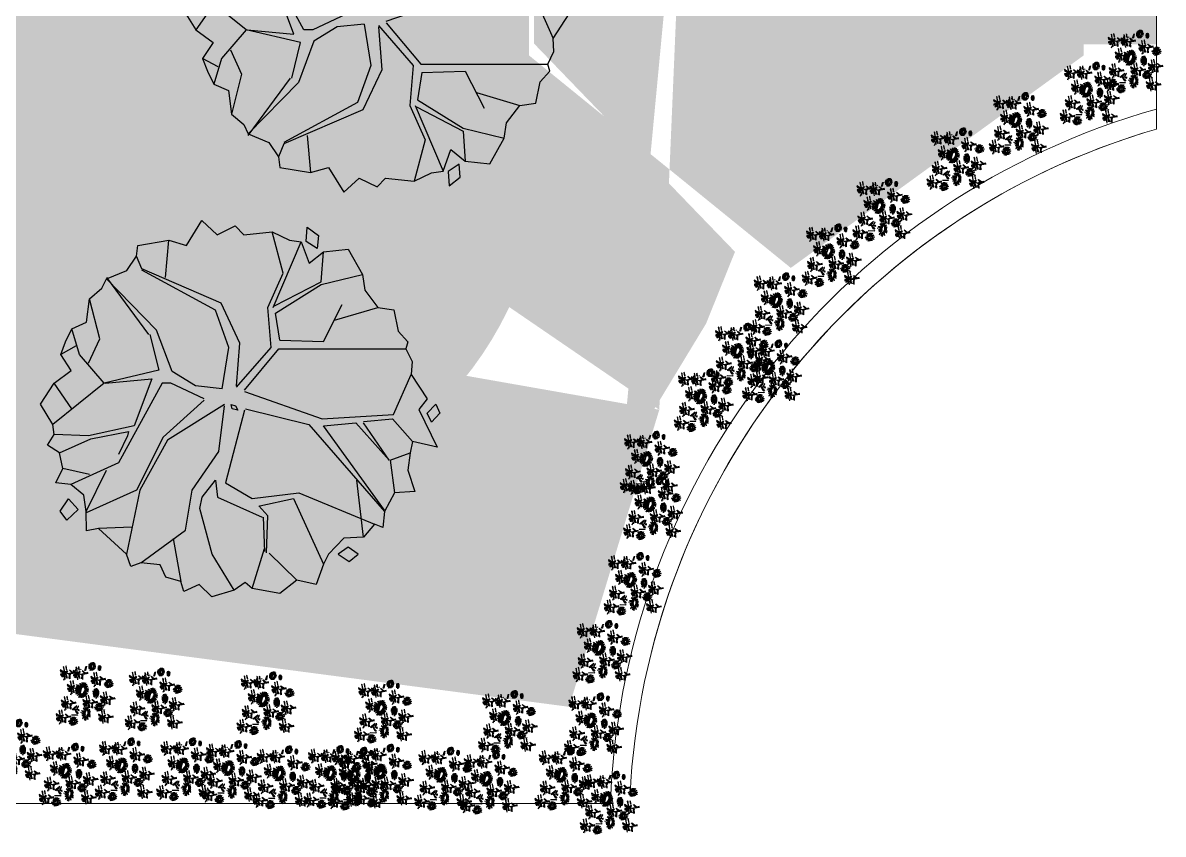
# Model space of a CAD drawing. Header units: millimetres. Extents: x 2508 to 2607, y 837 to 997.
# Drawn here: x 2514.95 to 2522.05, y 878.78 to 883.83 of the extents above; entities that cross this region are included whole.
import ezdxf

# ---------------------------------------------------------------- set-up
doc = ezdxf.new("R2010")
doc.units = ezdxf.units.MM
doc.layers.add('PISO EST', color=250, linetype='Continuous', lineweight=0)
doc.layers.add('PLANTS', color=94, linetype='Continuous')
doc.styles.add('ATTR', font='romans.shx', dxfattribs={"width": 0.8, "height": 192.960186})
pattern_1 = [(230, (5203.12635, 1831.5583), (-0.364369338, 0.03187817), [0.0381, -0.4191]), (175, (5203.12635, 1831.5583), (0.07048565, -0.382113286), [0.03048, -0.33528]), (280.451, (5203.096, 1831.56096), (-0.293885003, -0.350233376), [0.03238, -0.35618]), (226.1842, (5203.12635, 1831.4567), (-0.54215808, 0.084084656), [0.05715, -0.62865]), (276.6356, (5203.08117, 1831.4637), (-0.47480847, -0.49485111), [0.04857, -0.53427]), (171.184, (5203.12635, 1831.4567), (-0.47480921, -0.49485024), [0.04572, -0.50292]), (201, (5203.07555, 1831.4821), (-0.30322976, 0.204531037), [0.0381, -0.4191]), (146, (5203.07555, 1831.4821), (-0.123604057, -0.36837593), [0.03048, -0.33528]), (251.4514, (5203.0503, 1831.49915), (-0.42683298, -0.163845715), [0.03238, -0.35618]), (217.5, (5203.12635, 1831.5583), (-0.0061772065, -0.169110078), [0, -0.331216, 0, -0.34036, 0, -0.33655]), (187.5, (5203.12635, 1831.5583), (-0.133639325, -0.20036115), [0, -0.194056, 0, -0.323596, 0, -0.12827]), (147.5, (5203.23964, 1831.5583), (-0.2711811903, 0.011457488), [0, -0.127, 0, -0.39624, 0, -0.52578]), (137.5, (5203.29044, 1831.5583), (-0.296258363, -0.050852982), [0, -0.1651, 0, -0.263144, 0, -0.37338])]

# ---------------------------------------------------------------- blocks, each defined once
blk = doc.blocks.new('QWDEWFRFR')
at = {"color": 251}
blk.add_line((2661.5312, 981.1898), (2655.3312, 981.1908), dxfattribs=at)
blk = doc.blocks.new('DGTHUJU')
at = {"color": 251}
blk.add_line((2664.9168, 985.3893), (2664.9168, 991.8895), dxfattribs=at)
blk = doc.blocks.new('TREE_DECIDUOUS_10_PLAN')
for p, q in [((-531.825, 1058), (-467.65, 1410.65)), ((-28.95, 1482.375), (-210.9, 1187.3)), ((119.225, 1469.45), (220.075, 1140.275)), ((259.05, 1178.5), (488.275, 1401.85)), ((-797.75, 1257.825), (-430.975, 987.475)), ((458.5, 728.85), (706.075, 1269.6)), ((-806.925, 658.3), (-916.95, 1187.3)), ((-210.9, 1187.3), (-311.75, 811.125)), ((210.9, 881.675), (220.075, 1163.8)), ((238.425, 1175.55), (247.6, 869.9)), ((1036.175, 1046.25), (981.15, 576.025)), ((-871.1, 963.95), (-1146.2, 975.7)), ((-430.975, 987.475), (-375.95, 658.3)), ((504.35, 681.825), (1127.875, 940.45)), ((-834.425, 658.3), (-1247.05, 846.4)), ((-165.05, 717.075), (201.75, 881.675)), ((247.6, 869.9), (174.225, 787.625)), ((-1247.05, 834.65), (-1082, 493.725)), ((-311.75, 811.125), (-293.425, 717.075)), ((183.4, 787.625), (458.5, 728.85)), ((586.875, 117.55), (1210.4, 834.65)), ((1210.4, 822.9), (706.075, 129.3)), ((-614.35, 223.35), (-834.425, 658.3)), ((-577.675, 246.875), (-806.925, 658.3)), ((-375.95, 658.3), (-155.875, 340.9)), ((-293.425, 717.075), (-183.375, 576.025)), ((-183.375, 576.025), (-165.05, 717.075)), ((-100.85, 599.525), (119.225, 728.85)), ((119.225, 728.85), (504.35, 681.825)), ((1256.25, 411.45), (1292.925, 681.825)), ((-981.15, 434.95), (-1375.425, 611.275)), ((55.025, 0), (-100.85, 599.525)), ((-1219.55, 529), (-1439.625, 481.975)), ((-623.525, -223.35), (-981.15, 434.95)), ((971.975, 105.8), (1247.075, 411.45)), ((1247.075, 411.45), (1036.175, 105.8)), ((1256.25, 411.45), (1421.3, 352.675)), ((-1467.125, 352.675), (-1210.375, 235.125)), ((-907.775, 211.6), (-981.15, 364.425)), ((-155.875, 340.9), (-110.025, -35.275)), ((-1228.725, 211.6), (-1512.975, 199.85)), ((-852.775, 129.3), (-1228.725, 211.6)), ((-1210.375, 235.125), (-898.625, 176.325)), ((-898.625, 176.325), (-907.775, 211.6)), ((-275.075, -82.275), (-614.35, 223.35)), ((-110.025, -47.025), (-577.675, 246.875)), ((1274.575, 70.525), (1439.625, 258.625)), ((-1100.35, -223.35), (-1522.15, 117.55)), ((-706.05, -258.625), (-852.775, 129.3)), ((64.2, -11.75), (586.875, 117.55)), ((706.075, 129.3), (971.975, 105.8)), ((1036.175, 94.05), (1274.575, 70.525)), ((55.025, -152.825), (696.9, 70.525)), ((696.9, 70.525), (1283.75, 35.275)), ((1283.75, 35.275), (1430.475, -293.875)), ((-1366.25, -11.75), (-1512.975, -223.35)), ((-275.075, -94.05), (-550.175, -223.35)), ((-128.375, -176.325), (-348.45, -199.85)), ((-128.375, -176.325), (-73.35, -517.25)), ((55.025, -164.575), (339.275, -505.475)), ((-1100.35, -223.35), (-1302.075, -458.475)), ((-651.025, -329.15), (-1100.35, -223.35)), ((-1091.175, -223.35), (-706.05, -258.625)), ((-550.175, -223.35), (-623.525, -223.35)), ((-348.45, -199.85), (-541, -317.4)), ((-9.15, -188.075), (275.1, -517.25)), ((-9.15, -199.85), (18.35, -552.5)), ((-724.4, -623.05), (-651.025, -329.15)), ((-541, -317.4), (-669.375, -658.3)), ((-1329.575, -529), (-1457.95, -458.475)), ((-1302.075, -458.475), (-1366.25, -670.05)), ((-1228.725, -387.925), (-1137.025, -587.775)), ((-73.35, -517.25), (-183.375, -822.875)), ((18.35, -552.5), (-137.525, -881.65)), ((275.1, -517.25), (247.6, -846.4)), ((339.275, -505.475), (1384.625, -505.475)), ((-1137.025, -587.775), (-1219.55, -916.925)), ((-1082, -1093.25), (-733.55, -623.05)), ((348.45, -576.025), (311.775, -799.375)), ((348.45, -576.025), (706.075, -564.275)), ((706.075, -564.275), (861.95, -869.9)), ((-669.375, -658.3), (-1082, -1081.5)), ((797.775, -740.6), (1155.375, -846.4)), ((-183.375, -822.875), (-788.575, -1152.05)), ((311.775, -799.375), (687.725, -1034.475)), ((-137.525, -881.65), (-788.575, -1163.8)), ((247.6, -846.4), (375.975, -1128.525)), ((293.45, -846.4), (522.675, -1387.15)), ((302.6, -858.15), (687.725, -1058)), ((-596.025, -1093.25), (-568.5, -1398.9)), ((687.725, -1034.475), (1027, -1116.775)), ((687.725, -1058), (706.075, -1304.85)), ((-788.575, -1163.8), (-834.425, -1269.6)), ((375.975, -1128.525), (284.275, -1469.425))]:
    blk.add_line(p, q)
for points in [[(-1146.2, 975.7), (-1245.9, 994.8), (-1247.05, 834.65), (-1268.825, 700.925), (-1375.425, 611.275), (-1498.075, 598.05), (-1439.625, 481.975), (-1467.125, 352.675), (-1566.85, 289.475), (-1512.975, 199.85), (-1522.15, 117.55), (-1624.15, -48.5), (-1512.975, -223.35), (-1372, -327.675), (-1457.95, -458.475), (-1417.85, -562.8), (-1366.25, -670.05), (-1245.9, -724.425), (-1219.55, -916.925), (-1119.825, -1003.625), (-1082, -1081.5), (-913.525, -1150.575), (-834.425, -1269.6), (-821.825, -1356.275), (-568.5, -1398.9), (-420.65, -1356.275), (-294.575, -1562), (-168.475, -1444.45), (-19.475, -1517.925), (49.3, -1444.45), (284.275, -1469.425), (427.55, -1400.375), (522.675, -1387.15), (588, -1209.35), (706.075, -1304.85), (908.95, -1326.9), (1027, -1116.775), (1046.5, -988.925), (1155.375, -846.4), (1287.2, -827.3), (1321.575, -650.95), (1401.825, -562.8), (1384.625, -505.475), (1436.2, -401.15), (1430.475, -293.875), (1562.275, -92.575), (1493.5, -4.4), (1642.5, 304.175), (1439.625, 258.625), (1421.3, 352.675), (1401.825, 495.2), (1459.125, 671.525), (1292.925, 681.825), (1210.4, 834.65), (1195.5, 965.425), (1127.875, 940.45), (1036.175, 1046.25), (874.55, 1053.6), (748.475, 1185.825), (706.075, 1269.6), (645.325, 1435.65), (488.275, 1401.85), (347.3, 1509.125), (119.225, 1469.45), (60.75, 1420.95), (-28.95, 1482.375), (-214.325, 1538.5), (-317.475, 1435.65), (-443.575, 1494.425), (-467.65, 1410.65), (-592.575, 1376.85), (-638.425, 1274), (-797.75, 1257.825), (-879.125, 1288.7), (-916.95, 1187.3)], [(827.575, 1187.3), (919.275, 1246.075), (992.625, 1187.3), (910.1, 1128.525)], [(-1406.375, 906.65), (-1463.7, 833.175), (-1394.925, 730.3), (-1314.675, 818.475)], [(1596.675, 98.45), (1562.275, 24.975), (1631.05, -48.5), (1665.425, 24.975)], [(0, 0), (-45.85, -11.75), (-55, -47.025), (-18.325, -35.275)], [(655.625, -1331.3), (563.95, -1390.075), (573.1, -1507.65), (664.8, -1437.1)]]:
    blk.add_lwpolyline(points, close=True)
at = {"style": 'ATTR', "width": 0.8, "flags": 9}
blk.add_attdef('ESTCODE', (0, -3614.494), '', height=65.792, dxfattribs=at)
blk = doc.blocks.new('mh')
at = {"color": 86, "linetype": 'Continuous'}
for p, q in [((998.5181, 665.3863), (998.5072, 665.3446)), ((998.5074, 665.3476), (998.5142, 665.3886)), ((998.3584, 665.3136), (998.3836, 665.3082)), ((998.3877, 665.3411), (998.3611, 665.3422)), ((998.3651, 665.3379), (998.3874, 665.3404)), ((998.4008, 665.316), (998.3664, 665.3261)), ((998.367, 665.3207), (998.3997, 665.3159)), ((998.4016, 665.3141), (998.3718, 665.2999)), ((998.3733, 665.2921), (998.3994, 665.312)), ((998.383, 665.2858), (998.3985, 665.3115)), ((998.3842, 665.348), (998.4014, 665.3151)), ((998.3994, 665.312), (998.3912, 665.2849)), ((998.4038, 665.3744), (998.3929, 665.3326)), ((998.3932, 665.3356), (998.3999, 665.3766)), ((998.3985, 665.3115), (998.4169, 665.2829)), ((998.4001, 665.3105), (998.4079, 665.3292)), ((998.4115, 665.3249), (998.4008, 665.3125)), ((998.4026, 665.3518), (998.416, 665.3392)), ((998.4168, 665.3406), (998.403, 665.3584)), ((998.4079, 665.3292), (998.4115, 665.3249)), ((998.4429, 665.3166), (998.4188, 665.3214)), ((998.4199, 665.3215), (998.4407, 665.3192)), ((998.4404, 665.3229), (998.4426, 665.3204)), ((998.4407, 665.3192), (998.4429, 665.3166)), ((998.4671, 665.3166), (998.4815, 665.3224)), ((998.4828, 665.3226), (998.4696, 665.3156)), ((998.4727, 665.3256), (998.4979, 665.3202)), ((998.502, 665.3531), (998.4754, 665.3542)), ((998.4754, 665.3542), (998.4794, 665.3499)), ((998.4794, 665.3499), (998.5017, 665.3524)), ((998.5151, 665.328), (998.4807, 665.3381)), ((998.4807, 665.3381), (998.4813, 665.3327)), ((998.4813, 665.3327), (998.514, 665.3279)), ((998.5158, 665.3261), (998.486, 665.3119)), ((998.486, 665.3119), (998.4875, 665.3041)), ((998.4875, 665.3041), (998.5137, 665.324)), ((998.4972, 665.2978), (998.5127, 665.3235)), ((998.4984, 665.36), (998.5156, 665.3271)), ((998.5137, 665.324), (998.5054, 665.2969)), ((998.5127, 665.3235), (998.5311, 665.2948)), ((998.5144, 665.3225), (998.5221, 665.3412)), ((998.5202, 665.298), (998.5144, 665.3225)), ((998.5258, 665.3369), (998.5151, 665.3245)), ((998.5172, 665.3704), (998.5169, 665.3638)), ((998.5169, 665.3638), (998.5302, 665.3512)), ((998.531, 665.3526), (998.5172, 665.3704)), ((998.5205, 665.3201), (998.549, 665.3176)), ((998.5526, 665.3126), (998.5209, 665.3201)), ((998.5221, 665.3412), (998.5258, 665.3369)), ((998.5571, 665.3286), (998.5331, 665.3334)), ((998.5341, 665.3335), (998.5549, 665.3311)), ((998.549, 665.3176), (998.5526, 665.3126)), ((998.6385, 665.3267), (998.6276, 665.285)), ((998.6278, 665.288), (998.6346, 665.3289)), ((998.3912, 665.2849), (998.383, 665.2858)), ((998.4059, 665.286), (998.4001, 665.3105)), ((998.4169, 665.2829), (998.4059, 665.286)), ((998.4062, 665.3081), (998.4347, 665.3056)), ((998.4383, 665.3007), (998.4066, 665.3081)), ((998.4347, 665.3056), (998.4383, 665.3007)), ((998.4797, 665.2441), (998.4531, 665.2452)), ((998.4531, 665.2452), (998.4571, 665.241)), ((998.4571, 665.241), (998.4794, 665.2434)), ((998.4761, 665.2511), (998.4933, 665.2181)), ((998.4958, 665.2774), (998.4849, 665.2357)), ((998.4851, 665.2386), (998.4919, 665.2796)), ((998.4949, 665.2615), (998.4946, 665.2549)), ((998.4946, 665.2549), (998.5079, 665.2422)), ((998.5087, 665.2437), (998.4949, 665.2615)), ((998.5054, 665.2969), (998.4972, 665.2978)), ((998.5311, 665.2948), (998.5202, 665.298)), ((998.5875, 665.257), (998.6019, 665.2628)), ((998.6032, 665.2629), (998.59, 665.256)), ((998.5931, 665.2659), (998.6183, 665.2605)), ((998.6224, 665.2934), (998.5958, 665.2945)), ((998.5958, 665.2945), (998.5998, 665.2903)), ((998.5998, 665.2903), (998.6221, 665.2928)), ((998.6355, 665.2684), (998.6011, 665.2785)), ((998.6011, 665.2785), (998.6017, 665.273)), ((998.6017, 665.273), (998.6344, 665.2682)), ((998.6363, 665.2665), (998.6064, 665.2523)), ((998.6064, 665.2523), (998.6079, 665.2444)), ((998.6079, 665.2444), (998.6341, 665.2644)), ((998.6176, 665.2381), (998.6331, 665.2639)), ((998.6188, 665.3004), (998.636, 665.2674)), ((998.6341, 665.2644), (998.6258, 665.2372)), ((998.6331, 665.2639), (998.6515, 665.2352)), ((998.6348, 665.2629), (998.6425, 665.2815)), ((998.6406, 665.2383), (998.6348, 665.2629)), ((998.6462, 665.2773), (998.6355, 665.2648)), ((998.6376, 665.3108), (998.6373, 665.3042)), ((998.6373, 665.3042), (998.6506, 665.2916)), ((998.6514, 665.293), (998.6376, 665.3108)), ((998.6409, 665.2604), (998.6694, 665.2579)), ((998.673, 665.253), (998.6413, 665.2605)), ((998.6425, 665.2815), (998.6462, 665.2773)), ((998.6775, 665.269), (998.6535, 665.2738)), ((998.6545, 665.2738), (998.6753, 665.2715)), ((998.6694, 665.2579), (998.673, 665.253)), ((998.6753, 665.2715), (998.6775, 665.269)), ((998.4248, 665.178), (998.4273, 665.1729)), ((998.4448, 665.2077), (998.4592, 665.2134)), ((998.4605, 665.2136), (998.4473, 665.2066)), ((998.4504, 665.2166), (998.4756, 665.2112)), ((998.4928, 665.219), (998.4584, 665.2291)), ((998.4584, 665.2291), (998.459, 665.2237)), ((998.459, 665.2237), (998.4917, 665.2189)), ((998.4936, 665.2171), (998.4637, 665.2029)), ((998.4637, 665.2029), (998.4652, 665.1951)), ((998.4652, 665.1951), (998.4914, 665.2151)), ((998.4749, 665.1888), (998.4904, 665.2145)), ((998.4831, 665.1879), (998.4749, 665.1888)), ((998.4914, 665.2151), (998.4831, 665.1879)), ((998.4904, 665.2145), (998.5088, 665.1859)), ((998.4921, 665.2136), (998.4998, 665.2322)), ((998.4979, 665.189), (998.4921, 665.2136)), ((998.5035, 665.2279), (998.4928, 665.2155)), ((998.5088, 665.1859), (998.4979, 665.189)), ((998.4982, 665.2111), (998.5267, 665.2086)), ((998.5303, 665.2037), (998.4986, 665.2112)), ((998.4998, 665.2322), (998.5035, 665.2279)), ((998.5348, 665.2197), (998.5108, 665.2244)), ((998.5118, 665.2245), (998.5326, 665.2222)), ((998.5267, 665.2086), (998.5303, 665.2037)), ((998.5326, 665.2222), (998.5348, 665.2197)), ((998.588, 665.1809), (998.5771, 665.1392)), ((998.5774, 665.1421), (998.5842, 665.1831)), ((998.6258, 665.2372), (998.6176, 665.2381)), ((998.659, 665.1832), (998.6324, 665.1843)), ((998.6364, 665.1801), (998.6587, 665.1825)), ((998.6515, 665.2352), (998.6406, 665.2383)), ((998.6555, 665.1902), (998.6727, 665.1572)), ((998.6751, 665.2165), (998.6642, 665.1748)), ((998.6645, 665.1777), (998.6712, 665.2187)), ((998.6714, 665.1527), (998.6792, 665.1713)), ((998.6742, 665.2006), (998.6739, 665.194)), ((998.6739, 665.194), (998.6873, 665.1813)), ((998.6881, 665.1828), (998.6742, 665.2006)), ((998.6792, 665.1713), (998.6828, 665.167)), ((998.6883, 665.198), (998.7149, 665.2075)), ((998.689, 665.2028), (998.6883, 665.198)), ((998.7145, 665.208), (998.689, 665.2028)), ((998.6923, 665.1765), (998.6962, 665.1723)), ((998.405, 665.1108), (998.3941, 665.0691)), ((998.3943, 665.0721), (998.4011, 665.113)), ((998.4127, 665.1544), (998.4093, 665.1525)), ((998.4093, 665.1525), (998.4103, 665.1194)), ((998.4115, 665.1164), (998.4127, 665.1544)), ((998.4438, 665.1374), (998.4206, 665.1561)), ((998.4206, 665.1561), (998.4212, 665.1492)), ((998.4212, 665.1492), (998.4449, 665.1359)), ((998.4373, 665.1601), (998.4442, 665.1535)), ((998.4439, 665.1544), (998.4398, 665.1624)), ((998.4686, 665.1491), (998.4434, 665.1186)), ((998.445, 665.1537), (998.4443, 665.128)), ((998.4445, 665.123), (998.4606, 665.1452)), ((998.4449, 665.1543), (998.4455, 665.1637)), ((998.4477, 665.1501), (998.4671, 665.1594)), ((998.4744, 665.11), (998.4478, 665.1111)), ((998.4478, 665.1111), (998.4518, 665.1068)), ((998.4656, 665.156), (998.4485, 665.1492)), ((998.4518, 665.1068), (998.4741, 665.1093)), ((998.4606, 665.1452), (998.4686, 665.1491)), ((998.4671, 665.1594), (998.4656, 665.156)), ((998.4708, 665.1169), (998.488, 665.0839)), ((998.4905, 665.1432), (998.4796, 665.1015)), ((998.4798, 665.1045), (998.4866, 665.1454)), ((998.4868, 665.0794), (998.4945, 665.0981)), ((998.4896, 665.1273), (998.4893, 665.1207)), ((998.4893, 665.1207), (998.5026, 665.1081)), ((998.5034, 665.1095), (998.4896, 665.1273)), ((998.4945, 665.0981), (998.4982, 665.0938)), ((998.5371, 665.1112), (998.5515, 665.1169)), ((998.5528, 665.1171), (998.5395, 665.1101)), ((998.5427, 665.1201), (998.5678, 665.1147)), ((998.5719, 665.1476), (998.5454, 665.1487)), ((998.5454, 665.1487), (998.5493, 665.1445)), ((998.5493, 665.1445), (998.5717, 665.1469)), ((998.585, 665.1226), (998.5506, 665.1326)), ((998.5506, 665.1326), (998.5512, 665.1272)), ((998.5512, 665.1272), (998.5839, 665.1224)), ((998.5858, 665.1207), (998.556, 665.1064)), ((998.556, 665.1064), (998.5575, 665.0986)), ((998.5575, 665.0986), (998.5837, 665.1186)), ((998.5672, 665.0923), (998.5827, 665.118)), ((998.5684, 665.1546), (998.5856, 665.1216)), ((998.5837, 665.1186), (998.5754, 665.0914)), ((998.5827, 665.118), (998.6011, 665.0894)), ((998.5843, 665.1171), (998.5921, 665.1357)), ((998.5901, 665.0925), (998.5843, 665.1171)), ((998.5958, 665.1314), (998.5851, 665.119)), ((998.5872, 665.165), (998.5868, 665.1584)), ((998.5868, 665.1584), (998.6002, 665.1457)), ((998.601, 665.1472), (998.5872, 665.165)), ((998.5905, 665.1146), (998.6189, 665.1121)), ((998.6226, 665.1072), (998.5908, 665.1147)), ((998.5921, 665.1357), (998.5958, 665.1314)), ((998.6271, 665.1232), (998.603, 665.128)), ((998.6041, 665.128), (998.6249, 665.1257)), ((998.6189, 665.1121), (998.6226, 665.1072)), ((998.6249, 665.1257), (998.6271, 665.1232)), ((998.6297, 665.1557), (998.6549, 665.1503)), ((998.6625, 665.104), (998.636, 665.1051)), ((998.636, 665.1051), (998.6399, 665.1009)), ((998.6721, 665.1581), (998.6377, 665.1682)), ((998.6383, 665.1628), (998.671, 665.158)), ((998.6399, 665.1009), (998.6623, 665.1034)), ((998.6729, 665.1562), (998.643, 665.142)), ((998.643, 665.142), (998.6446, 665.1342)), ((998.6446, 665.1342), (998.6707, 665.1542)), ((998.6543, 665.1279), (998.6697, 665.1536)), ((998.6624, 665.127), (998.6543, 665.1279)), ((998.659, 665.111), (998.6762, 665.078)), ((998.6707, 665.1542), (998.6624, 665.127)), ((998.6786, 665.1373), (998.6677, 665.0956)), ((998.668, 665.0986), (998.6748, 665.1395)), ((998.6697, 665.1536), (998.6881, 665.125)), ((998.6772, 665.1281), (998.6714, 665.1527)), ((998.6828, 665.167), (998.6721, 665.1546)), ((998.6881, 665.125), (998.6772, 665.1281)), ((998.6778, 665.1214), (998.6774, 665.1148)), ((998.6774, 665.1148), (998.6908, 665.1022)), ((998.6775, 665.1502), (998.706, 665.1477)), ((998.6916, 665.1036), (998.6778, 665.1214)), ((998.7096, 665.1428), (998.6779, 665.1503)), ((998.684, 665.139), (998.6984, 665.1447)), ((998.6997, 665.1449), (998.6864, 665.1379)), ((998.7141, 665.1588), (998.6901, 665.1635)), ((998.6912, 665.1636), (998.712, 665.1613)), ((998.6975, 665.1604), (998.6981, 665.155)), ((998.706, 665.1477), (998.7096, 665.1428)), ((998.354, 665.0411), (998.3684, 665.0469)), ((998.3697, 665.047), (998.3565, 665.0401)), ((998.3596, 665.05), (998.3848, 665.0446)), ((998.3889, 665.0775), (998.3623, 665.0786)), ((998.3623, 665.0786), (998.3663, 665.0744)), ((998.3663, 665.0744), (998.3886, 665.0769)), ((998.402, 665.0525), (998.3676, 665.0626)), ((998.3676, 665.0626), (998.3682, 665.0571)), ((998.3682, 665.0571), (998.4009, 665.0523)), ((998.4028, 665.0506), (998.3729, 665.0364)), ((998.3729, 665.0364), (998.3745, 665.0285)), ((998.3745, 665.0285), (998.4006, 665.0485)), ((998.3842, 665.0222), (998.3996, 665.048)), ((998.3853, 665.0845), (998.4025, 665.0515)), ((998.4006, 665.0485), (998.3923, 665.0213)), ((998.3996, 665.048), (998.418, 665.0193)), ((998.4013, 665.047), (998.409, 665.0656)), ((998.4071, 665.0224), (998.4013, 665.047)), ((998.4127, 665.0614), (998.402, 665.0489)), ((998.4041, 665.0949), (998.4038, 665.0883)), ((998.4038, 665.0883), (998.4171, 665.0757)), ((998.418, 665.0771), (998.4041, 665.0949)), ((998.4074, 665.0445), (998.4359, 665.042)), ((998.4395, 665.0371), (998.4078, 665.0446)), ((998.409, 665.0656), (998.4127, 665.0614)), ((998.444, 665.0531), (998.42, 665.0579)), ((998.4211, 665.0579), (998.4419, 665.0556)), ((998.4359, 665.042), (998.4395, 665.0371)), ((998.4395, 665.0735), (998.4539, 665.0793)), ((998.4419, 665.0556), (998.444, 665.0531)), ((998.4552, 665.0795), (998.442, 665.0725)), ((998.4451, 665.0825), (998.4703, 665.0771)), ((998.4875, 665.0849), (998.4531, 665.095)), ((998.4531, 665.095), (998.4536, 665.0896)), ((998.4536, 665.0896), (998.4864, 665.0848)), ((998.4882, 665.083), (998.4584, 665.0688)), ((998.4584, 665.0688), (998.4599, 665.061)), ((998.4599, 665.061), (998.4861, 665.0809)), ((998.4696, 665.0547), (998.4851, 665.0804)), ((998.4778, 665.0538), (998.4696, 665.0547)), ((998.4861, 665.0809), (998.4778, 665.0538)), ((998.4851, 665.0804), (998.5035, 665.0517)), ((998.4926, 665.0549), (998.4868, 665.0794)), ((998.4982, 665.0938), (998.4875, 665.0813)), ((998.5035, 665.0517), (998.4926, 665.0549)), ((998.4929, 665.077), (998.5214, 665.0745)), ((998.525, 665.0695), (998.4933, 665.077)), ((998.5295, 665.0855), (998.5055, 665.0903)), ((998.5065, 665.0903), (998.5273, 665.088)), ((998.5214, 665.0745), (998.525, 665.0695)), ((998.5273, 665.088), (998.5295, 665.0855)), ((998.5754, 665.0914), (998.5672, 665.0923)), ((998.6011, 665.0894), (998.5901, 665.0925)), ((998.6277, 665.0676), (998.6421, 665.0734)), ((998.6434, 665.0735), (998.6301, 665.0665)), ((998.6333, 665.0765), (998.6585, 665.0711)), ((998.6756, 665.079), (998.6412, 665.0891)), ((998.6412, 665.0891), (998.6418, 665.0836)), ((998.6418, 665.0836), (998.6745, 665.0788)), ((998.6764, 665.0771), (998.6466, 665.0629)), ((998.6466, 665.0629), (998.6481, 665.055)), ((998.6481, 665.055), (998.6743, 665.075)), ((998.6578, 665.0487), (998.6733, 665.0745)), ((998.666, 665.0478), (998.6578, 665.0487)), ((998.6743, 665.075), (998.666, 665.0478)), ((998.6733, 665.0745), (998.6917, 665.0458)), ((998.6749, 665.0735), (998.6827, 665.0921)), ((998.6807, 665.0489), (998.6749, 665.0735)), ((998.6864, 665.0879), (998.6757, 665.0754)), ((998.6917, 665.0458), (998.6807, 665.0489)), ((998.6811, 665.071), (998.7095, 665.0685)), ((998.7132, 665.0636), (998.6814, 665.0711)), ((998.6827, 665.0921), (998.6864, 665.0879)), ((998.7177, 665.0796), (998.6936, 665.0844)), ((998.6947, 665.0844), (998.7155, 665.0821)), ((998.7095, 665.0685), (998.7132, 665.0636)), ((998.7155, 665.0821), (998.7177, 665.0796)), ((998.3923, 665.0213), (998.3842, 665.0222)), ((998.418, 665.0193), (998.4071, 665.0224))]:
    blk.add_line(p, q, dxfattribs=at)
at = {"color": 50, "linetype": 'Continuous'}
for p, q in [((998.4454, 665.3132), (998.4536, 665.2963)), ((998.4587, 665.3006), (998.4454, 665.3132)), ((998.4595, 665.3155), (998.4587, 665.3006)), ((998.4664, 665.298), (998.4595, 665.3155)), ((998.4717, 665.311), (998.4664, 665.298)), ((998.4693, 665.2957), (998.4717, 665.311)), ((998.5966, 665.3483), (998.5805, 665.3447)), ((998.5805, 665.3447), (998.5944, 665.3433)), ((998.5944, 665.3433), (998.5808, 665.3359)), ((998.5808, 665.3359), (998.5935, 665.3407)), ((998.583, 665.3511), (998.5966, 665.3483)), ((998.5966, 665.351), (998.583, 665.3511)), ((998.5835, 665.3559), (998.5966, 665.351)), ((998.5964, 665.3553), (998.5835, 665.3559)), ((998.5859, 665.3623), (998.5964, 665.3553)), ((998.6017, 665.3574), (998.5859, 665.3623)), ((998.5935, 665.3407), (998.5889, 665.3268)), ((998.5889, 665.3268), (998.5979, 665.3379)), ((998.5917, 665.3731), (998.5998, 665.3562)), ((998.605, 665.3604), (998.5917, 665.3731)), ((998.5979, 665.3379), (998.5953, 665.3212)), ((998.5953, 665.3212), (998.5998, 665.3365)), ((998.5998, 665.3365), (998.6062, 665.3186)), ((998.6037, 665.3363), (998.616, 665.3251)), ((998.6062, 665.3186), (998.6037, 665.3363)), ((998.6058, 665.3753), (998.605, 665.3604)), ((998.6127, 665.3579), (998.6058, 665.3753)), ((998.6096, 665.3371), (998.627, 665.3312)), ((998.616, 665.3251), (998.6096, 665.3371)), ((998.6119, 665.342), (998.6336, 665.3438)), ((998.627, 665.3312), (998.6119, 665.342)), ((998.618, 665.3709), (998.6127, 665.3579)), ((998.6156, 665.3556), (998.618, 665.3709)), ((998.6305, 665.3634), (998.6156, 665.3556)), ((998.6156, 665.3464), (998.6339, 665.3521)), ((998.6336, 665.3438), (998.6156, 665.3464)), ((998.6301, 665.3353), (998.6165, 665.3399)), ((998.6177, 665.3517), (998.6305, 665.3634)), ((998.6339, 665.3521), (998.6177, 665.3517)), ((998.4503, 665.2885), (998.4342, 665.2848)), ((998.4342, 665.2848), (998.4481, 665.2834)), ((998.4481, 665.2834), (998.4345, 665.276)), ((998.4345, 665.276), (998.4472, 665.2808)), ((998.4367, 665.2912), (998.4503, 665.2885)), ((998.4503, 665.2911), (998.4367, 665.2912)), ((998.4372, 665.296), (998.4503, 665.2911)), ((998.4501, 665.2954), (998.4372, 665.296)), ((998.4396, 665.3024), (998.4501, 665.2954)), ((998.4554, 665.2975), (998.4396, 665.3024)), ((998.4472, 665.2808), (998.4427, 665.2669)), ((998.4427, 665.2669), (998.4516, 665.278)), ((998.4516, 665.278), (998.449, 665.2613)), ((998.449, 665.2613), (998.4535, 665.2767)), ((998.4535, 665.2767), (998.4599, 665.2587)), ((998.4574, 665.2764), (998.4697, 665.2652)), ((998.4599, 665.2587), (998.4574, 665.2764)), ((998.4634, 665.2772), (998.4807, 665.2713)), ((998.4697, 665.2652), (998.4634, 665.2772)), ((998.4656, 665.2821), (998.4874, 665.2839)), ((998.4807, 665.2713), (998.4656, 665.2821)), ((998.4843, 665.3036), (998.4693, 665.2957)), ((998.4693, 665.2865), (998.4876, 665.2922)), ((998.4874, 665.2839), (998.4693, 665.2865)), ((998.4838, 665.2754), (998.4703, 665.28)), ((998.4715, 665.2918), (998.4843, 665.3036)), ((998.4876, 665.2922), (998.4715, 665.2918)), ((998.5133, 665.2689), (998.5381, 665.2718)), ((998.5366, 665.2668), (998.5133, 665.2689)), ((998.5395, 665.2679), (998.5216, 665.255)), ((998.5216, 665.255), (998.5387, 665.2654)), ((998.5221, 665.2784), (998.5388, 665.2748)), ((998.5381, 665.2718), (998.5221, 665.2784)), ((998.531, 665.2838), (998.5409, 665.2764)), ((998.5388, 665.2748), (998.531, 665.2838)), ((998.5355, 665.2498), (998.5395, 665.2679)), ((998.5446, 665.2634), (998.5355, 665.2498)), ((998.5416, 665.2656), (998.5375, 665.2665)), ((998.538, 665.2672), (998.5381, 665.2695)), ((998.5386, 665.2662), (998.538, 665.2672)), ((998.5381, 665.2695), (998.5389, 665.2716)), ((998.5389, 665.2716), (998.5415, 665.2748)), ((998.5407, 665.2865), (998.5447, 665.277)), ((998.5409, 665.2764), (998.5407, 665.2865)), ((998.5415, 665.2748), (998.5428, 665.2755)), ((998.5468, 665.265), (998.5416, 665.2656)), ((998.5428, 665.2755), (998.5478, 665.2762)), ((998.547, 665.2474), (998.5446, 665.2634)), ((998.5447, 665.277), (998.5459, 665.2872)), ((998.5459, 665.2872), (998.5473, 665.2767)), ((998.5513, 665.265), (998.5468, 665.265)), ((998.5489, 665.264), (998.547, 665.2474)), ((998.5473, 665.2767), (998.5513, 665.2869)), ((998.5478, 665.2762), (998.5525, 665.2759)), ((998.5593, 665.2489), (998.5489, 665.264)), ((998.5513, 665.2869), (998.5524, 665.2763)), ((998.556, 665.2649), (998.5513, 665.265)), ((998.5524, 665.2763), (998.5597, 665.2853)), ((998.5525, 665.2759), (998.5578, 665.2725)), ((998.5545, 665.2646), (998.5593, 665.2489)), ((998.571, 665.2542), (998.5545, 665.2646)), ((998.5597, 665.2853), (998.556, 665.2764)), ((998.556, 665.2764), (998.5685, 665.2805)), ((998.5587, 665.2665), (998.556, 665.2649)), ((998.5576, 665.2677), (998.571, 665.2542)), ((998.5752, 665.2615), (998.5576, 665.2677)), ((998.5578, 665.2725), (998.5601, 665.2694)), ((998.5601, 665.2694), (998.5587, 665.2665)), ((998.5685, 665.2805), (998.5608, 665.2731)), ((998.5608, 665.2731), (998.5744, 665.2765)), ((998.5774, 665.2712), (998.5609, 665.2679)), ((998.5609, 665.2679), (998.5752, 665.2615)), ((998.5744, 665.2765), (998.5624, 665.2697)), ((998.5624, 665.2697), (998.5774, 665.2712)), ((998.6854, 665.2905), (998.6988, 665.292)), ((998.698, 665.2894), (998.6854, 665.2905)), ((998.6995, 665.2445), (998.688, 665.2413)), ((998.688, 665.2413), (998.7002, 665.2416)), ((998.6887, 665.2471), (998.6995, 665.2445)), ((998.7004, 665.2468), (998.6887, 665.2471)), ((998.7002, 665.2416), (998.6889, 665.2361)), ((998.6995, 665.2899), (998.6899, 665.283)), ((998.6899, 665.283), (998.6991, 665.2886)), ((998.6902, 665.2956), (998.6992, 665.2937)), ((998.6988, 665.292), (998.6902, 665.2956)), ((998.6928, 665.2522), (998.7004, 665.2468)), ((998.7021, 665.2486), (998.6928, 665.2522)), ((998.695, 665.2985), (998.7003, 665.2945)), ((998.6992, 665.2937), (998.695, 665.2985)), ((998.7019, 665.2521), (998.6958, 665.2561)), ((998.6958, 665.2561), (998.7021, 665.2486)), ((998.6974, 665.2802), (998.6995, 665.2899)), ((998.7023, 665.2875), (998.6974, 665.2802)), ((998.7019, 665.2536), (998.6979, 665.2582)), ((998.7021, 665.2556), (998.6979, 665.2582)), ((998.7007, 665.2887), (998.6985, 665.2892)), ((998.6987, 665.2896), (998.6988, 665.2908)), ((998.6991, 665.289), (998.6987, 665.2896)), ((998.6988, 665.2908), (998.6992, 665.2919)), ((998.6992, 665.2919), (998.7006, 665.2936)), ((998.7002, 665.2999), (998.7023, 665.2948)), ((998.7003, 665.2945), (998.7002, 665.2999)), ((998.7006, 665.2936), (998.7013, 665.294)), ((998.7035, 665.2884), (998.7007, 665.2887)), ((998.7027, 665.2589), (998.7011, 665.2613)), ((998.7028, 665.2598), (998.7011, 665.2613)), ((998.7013, 665.294), (998.704, 665.2944)), ((998.7023, 665.2948), (998.703, 665.3003)), ((998.7036, 665.2789), (998.7023, 665.2875)), ((998.703, 665.3003), (998.7037, 665.2947)), ((998.7059, 665.2884), (998.7035, 665.2884)), ((998.7046, 665.2878), (998.7036, 665.2789)), ((998.7037, 665.2947), (998.7059, 665.3001)), ((998.704, 665.2944), (998.7065, 665.2942)), ((998.704, 665.2512), (998.7048, 665.2503)), ((998.704, 665.2508), (998.7048, 665.2503)), ((998.7102, 665.2797), (998.7046, 665.2878)), ((998.7059, 665.3001), (998.7064, 665.2944)), ((998.7084, 665.2883), (998.7059, 665.2884)), ((998.706, 665.2531), (998.7075, 665.2521)), ((998.7063, 665.2538), (998.7075, 665.2521)), ((998.7064, 665.2944), (998.7104, 665.2993)), ((998.7065, 665.2942), (998.7094, 665.2924)), ((998.7071, 665.2559), (998.7108, 665.2525)), ((998.7076, 665.2881), (998.7102, 665.2797)), ((998.7164, 665.2826), (998.7076, 665.2881)), ((998.7078, 665.2639), (998.7104, 665.2537)), ((998.7127, 665.255), (998.7078, 665.2639)), ((998.7104, 665.2993), (998.7084, 665.2945)), ((998.7084, 665.2945), (998.7151, 665.2967)), ((998.7098, 665.2892), (998.7084, 665.2883)), ((998.7093, 665.2898), (998.7164, 665.2826)), ((998.7187, 665.2865), (998.7093, 665.2898)), ((998.7094, 665.2924), (998.7106, 665.2907)), ((998.7106, 665.2907), (998.7098, 665.2892)), ((998.7106, 665.2643), (998.7127, 665.255)), ((998.7161, 665.2549), (998.7106, 665.2643)), ((998.7151, 665.2967), (998.711, 665.2927)), ((998.711, 665.2927), (998.7183, 665.2945)), ((998.7199, 665.2917), (998.711, 665.2899)), ((998.711, 665.2899), (998.7187, 665.2865)), ((998.7183, 665.2945), (998.7118, 665.2909)), ((998.7118, 665.2909), (998.7199, 665.2917)), ((998.7151, 665.2652), (998.7161, 665.2549)), ((998.7191, 665.2559), (998.7151, 665.2652)), ((998.7202, 665.2645), (998.7191, 665.2559)), ((998.7217, 665.2552), (998.7202, 665.2645)), ((998.7267, 665.2621), (998.7217, 665.2552)), ((998.7225, 665.2522), (998.722, 665.2493)), ((998.722, 665.2493), (998.7313, 665.2391)), ((998.7223, 665.2409), (998.7357, 665.2354)), ((998.7312, 665.2287), (998.7223, 665.2409)), ((998.7324, 665.2407), (998.7225, 665.2522)), ((998.7237, 665.254), (998.7267, 665.2621)), ((998.7333, 665.2587), (998.7237, 665.254)), ((998.7245, 665.2435), (998.7389, 665.2432)), ((998.7357, 665.2354), (998.7245, 665.2435)), ((998.7251, 665.2517), (998.7333, 665.2587)), ((998.7379, 665.2547), (998.7251, 665.2517)), ((998.7263, 665.2499), (998.7379, 665.2547)), ((998.7399, 665.2496), (998.7263, 665.2499)), ((998.7264, 665.2476), (998.7399, 665.2496)), ((998.7389, 665.2432), (998.7264, 665.2476)), ((998.3768, 665.2036), (998.3983, 665.2115)), ((998.3999, 665.2084), (998.3768, 665.2036)), ((998.3792, 665.1956), (998.3999, 665.2084)), ((998.3977, 665.1983), (998.3792, 665.1956)), ((998.4071, 665.2133), (998.3829, 665.2177)), ((998.3983, 665.2115), (998.3829, 665.2177)), ((998.3894, 665.1842), (998.3977, 665.1983)), ((998.4118, 665.1979), (998.3894, 665.1842)), ((998.4086, 665.2141), (998.399, 665.2311)), ((998.399, 665.2311), (998.4124, 665.2208)), ((998.4001, 665.206), (998.4022, 665.21)), ((998.4037, 665.2005), (998.4001, 665.206)), ((998.4035, 665.2111), (998.4022, 665.21)), ((998.4035, 665.2111), (998.4149, 665.2179)), ((998.4102, 665.1992), (998.4037, 665.2005)), ((998.4157, 665.2017), (998.4062, 665.1817)), ((998.4062, 665.1817), (998.4118, 665.1979)), ((998.4097, 665.233), (998.4184, 665.22)), ((998.4124, 665.2208), (998.4097, 665.233)), ((998.4176, 665.2002), (998.4102, 665.1992)), ((998.4149, 665.2179), (998.4199, 665.2192)), ((998.4179, 665.1795), (998.4157, 665.2017)), ((998.4194, 665.2005), (998.4176, 665.2002)), ((998.4207, 665.2006), (998.4179, 665.1795)), ((998.4184, 665.22), (998.4223, 665.232)), ((998.4194, 665.2005), (998.4305, 665.2028)), ((998.4199, 665.2192), (998.4252, 665.2195)), ((998.4217, 665.1999), (998.4293, 665.1812)), ((998.4223, 665.232), (998.4239, 665.2199)), ((998.4239, 665.2199), (998.4325, 665.2329)), ((998.4252, 665.2195), (998.4319, 665.2189)), ((998.4285, 665.2024), (998.4368, 665.1778)), ((998.4286, 665.2024), (998.4293, 665.1812)), ((998.4296, 665.2023), (998.4292, 665.2007)), ((998.4303, 665.1995), (998.4295, 665.2026)), ((998.4385, 665.2043), (998.4305, 665.2028)), ((998.4319, 665.2189), (998.4374, 665.2166)), ((998.4325, 665.2329), (998.4326, 665.2206)), ((998.4326, 665.2206), (998.4462, 665.2292)), ((998.4362, 665.1929), (998.4358, 665.203)), ((998.4362, 665.1929), (998.4368, 665.1778)), ((998.4374, 665.2166), (998.442, 665.213)), ((998.4462, 665.2292), (998.438, 665.2175)), ((998.438, 665.2175), (998.4579, 665.2188)), ((998.4542, 665.1872), (998.438, 665.2012)), ((998.4424, 665.206), (998.4385, 665.2043)), ((998.4397, 665.2046), (998.4542, 665.1872)), ((998.4595, 665.1983), (998.4397, 665.2046)), ((998.442, 665.213), (998.4433, 665.2091)), ((998.4585, 665.2097), (998.4421, 665.209)), ((998.4421, 665.209), (998.4595, 665.1983)), ((998.4433, 665.2091), (998.4424, 665.206)), ((998.4579, 665.2188), (998.446, 665.2143)), ((998.446, 665.2143), (998.4585, 665.2097)), ((998.5395, 665.1834), (998.518, 665.1775)), ((998.518, 665.1775), (998.5408, 665.1779)), ((998.5194, 665.1883), (998.5395, 665.1834)), ((998.541, 665.1877), (998.5194, 665.1883)), ((998.5408, 665.1779), (998.5197, 665.1677)), ((998.5197, 665.1677), (998.5414, 665.1719)), ((998.5414, 665.1719), (998.5206, 665.1602)), ((998.5206, 665.1602), (998.5453, 665.1699)), ((998.527, 665.1976), (998.541, 665.1877)), ((998.5442, 665.1911), (998.527, 665.1976)), ((998.5491, 665.1941), (998.5326, 665.2049)), ((998.5326, 665.2049), (998.5442, 665.1911)), ((998.5453, 665.1699), (998.5336, 665.1507)), ((998.5336, 665.1507), (998.5503, 665.1691)), ((998.5517, 665.1912), (998.5365, 665.2089)), ((998.5531, 665.1983), (998.5365, 665.2089)), ((998.5571, 665.1936), (998.5424, 665.2146)), ((998.5625, 665.1965), (998.5424, 665.2146)), ((998.5503, 665.1691), (998.5435, 665.1432)), ((998.5478, 665.1957), (998.5492, 665.1941)), ((998.5478, 665.195), (998.5492, 665.1941)), ((998.5515, 665.1993), (998.5543, 665.1975)), ((998.5521, 665.2007), (998.5543, 665.1975)), ((998.5536, 665.2045), (998.5605, 665.1983)), ((998.5544, 665.1399), (998.556, 665.1692)), ((998.5548, 665.2195), (998.5597, 665.2006)), ((998.564, 665.2029), (998.5548, 665.2195)), ((998.556, 665.1692), (998.5651, 665.1384)), ((998.5602, 665.2202), (998.564, 665.2029)), ((998.5704, 665.2027), (998.5602, 665.2202)), ((998.5632, 665.1711), (998.5763, 665.1422)), ((998.5651, 665.1384), (998.5632, 665.1711)), ((998.5685, 665.2219), (998.5704, 665.2027)), ((998.5759, 665.2045), (998.5685, 665.2219)), ((998.5715, 665.1716), (998.5866, 665.1451)), ((998.5763, 665.1422), (998.5715, 665.1716)), ((998.578, 665.2206), (998.5759, 665.2045)), ((998.5774, 665.1718), (998.5983, 665.154)), ((998.5866, 665.1451), (998.5774, 665.1718)), ((998.5807, 665.2032), (998.578, 665.2206)), ((998.59, 665.2161), (998.5807, 665.2032)), ((998.5819, 665.1767), (998.6068, 665.1664)), ((998.5983, 665.154), (998.5819, 665.1767)), ((998.5844, 665.201), (998.59, 665.2161)), ((998.6024, 665.2097), (998.5844, 665.201)), ((998.586, 665.1816), (998.6128, 665.181)), ((998.6068, 665.1664), (998.586, 665.1816)), ((998.587, 665.1968), (998.6024, 665.2097)), ((998.6108, 665.2023), (998.587, 665.1968)), ((998.5894, 665.1934), (998.6108, 665.2023)), ((998.6146, 665.1928), (998.5894, 665.1934)), ((998.5895, 665.1891), (998.6146, 665.1928)), ((998.6128, 665.181), (998.5895, 665.1891)), ((998.6889, 665.2361), (998.7006, 665.2384)), ((998.7006, 665.2384), (998.6894, 665.2321)), ((998.6894, 665.2321), (998.7026, 665.2372)), ((998.7026, 665.2372), (998.6964, 665.227)), ((998.6964, 665.227), (998.7053, 665.2368)), ((998.7053, 665.2368), (998.7017, 665.2229)), ((998.7017, 665.2229), (998.7062, 665.2362)), ((998.7062, 665.2362), (998.7075, 665.2211)), ((998.7075, 665.2211), (998.7084, 665.2369)), ((998.7084, 665.2369), (998.7133, 665.2203)), ((998.7123, 665.2379), (998.7193, 665.2224)), ((998.7133, 665.2203), (998.7123, 665.2379)), ((998.7167, 665.2382), (998.7249, 665.2239)), ((998.7193, 665.2224), (998.7167, 665.2382)), ((998.7199, 665.2383), (998.7312, 665.2287)), ((998.7249, 665.2239), (998.7199, 665.2383)), ((998.735, 665.2359), (998.7331, 665.2386)), ((998.3623, 665.1274), (998.3463, 665.1238)), ((998.3463, 665.1238), (998.3602, 665.1223)), ((998.3602, 665.1223), (998.3466, 665.115)), ((998.3466, 665.115), (998.3592, 665.1198)), ((998.3488, 665.1302), (998.3623, 665.1274)), ((998.3624, 665.1301), (998.3488, 665.1302)), ((998.3492, 665.135), (998.3624, 665.1301)), ((998.3622, 665.1344), (998.3492, 665.135)), ((998.3517, 665.1413), (998.3622, 665.1344)), ((998.3674, 665.1365), (998.3517, 665.1413)), ((998.3592, 665.1198), (998.3547, 665.1059)), ((998.3547, 665.1059), (998.3637, 665.117)), ((998.3575, 665.1521), (998.3656, 665.1353)), ((998.3707, 665.1395), (998.3575, 665.1521)), ((998.3637, 665.117), (998.3611, 665.1003)), ((998.3611, 665.1003), (998.3656, 665.1156)), ((998.3656, 665.1156), (998.3719, 665.0976)), ((998.3695, 665.1153), (998.3817, 665.1042)), ((998.3719, 665.0976), (998.3695, 665.1153)), ((998.3716, 665.1544), (998.3707, 665.1395)), ((998.3784, 665.137), (998.3716, 665.1544)), ((998.3754, 665.1161), (998.3927, 665.1103)), ((998.3817, 665.1042), (998.3754, 665.1161)), ((998.3776, 665.1211), (998.3994, 665.1228)), ((998.3927, 665.1103), (998.3776, 665.1211)), ((998.3838, 665.1499), (998.3784, 665.137)), ((998.3814, 665.1347), (998.3838, 665.1499)), ((998.3963, 665.1425), (998.3814, 665.1347)), ((998.3814, 665.1255), (998.3997, 665.1312)), ((998.3994, 665.1228), (998.3814, 665.1255)), ((998.3958, 665.1143), (998.3823, 665.119)), ((998.3835, 665.1308), (998.3963, 665.1425)), ((998.3997, 665.1312), (998.3835, 665.1308)), ((998.5435, 665.1432), (998.5519, 665.1679)), ((998.5519, 665.1679), (998.5544, 665.1399))]:
    blk.add_line(p, q, dxfattribs=at)
for points in [[(998.5995, 665.3481), (998.5997, 665.3498), (998.6013, 665.3519), (998.6047, 665.3545), (998.6104, 665.3547), (998.6136, 665.3525), (998.6122, 665.349), (998.611, 665.345), (998.6082, 665.3403), (998.6035, 665.3394), (998.5998, 665.3396), (998.597, 665.3431), (998.5985, 665.3472), (998.6001, 665.3495)], [(998.4532, 665.2882), (998.4534, 665.2899), (998.455, 665.2921), (998.4584, 665.2946), (998.4641, 665.2948), (998.4674, 665.2926), (998.4659, 665.2891), (998.4647, 665.2851), (998.462, 665.2805), (998.4572, 665.2795), (998.4535, 665.2797), (998.4507, 665.2832), (998.4522, 665.2873), (998.4538, 665.2897)], [(998.7106, 665.2508), (998.7132, 665.2523), (998.7153, 665.2535), (998.7197, 665.2536), (998.7226, 665.2518), (998.7244, 665.2497), (998.7238, 665.246), (998.7216, 665.2418), (998.7183, 665.2406), (998.7132, 665.2395), (998.7093, 665.2383), (998.7042, 665.2375), (998.7014, 665.242), (998.7025, 665.2462), (998.7058, 665.2487)], [(998.7106, 665.2508), (998.7098, 665.2506), (998.7093, 665.2502), (998.7088, 665.2499), (998.7084, 665.2495), (998.7077, 665.2492), (998.7068, 665.2489), (998.7058, 665.2486), (998.7058, 665.2487)], [(998.56, 665.1951), (998.5648, 665.1979), (998.5689, 665.2001), (998.577, 665.2002), (998.5825, 665.197), (998.5857, 665.193), (998.5846, 665.1861), (998.5806, 665.1783), (998.5744, 665.1762), (998.565, 665.1741), (998.5576, 665.1718), (998.5482, 665.1703), (998.5429, 665.1788), (998.5449, 665.1866), (998.5511, 665.1912)], [(998.56, 665.1951), (998.5587, 665.1948), (998.5577, 665.194), (998.5568, 665.1935), (998.5559, 665.1927), (998.5547, 665.1921), (998.5529, 665.1916), (998.5512, 665.1911), (998.5511, 665.1912)], [(998.3653, 665.1271), (998.3655, 665.1289), (998.3671, 665.131), (998.3704, 665.1336), (998.3762, 665.1338), (998.3794, 665.1315), (998.378, 665.128), (998.3768, 665.124), (998.374, 665.1194), (998.3692, 665.1185), (998.3655, 665.1187), (998.3628, 665.1222), (998.3643, 665.1263), (998.3658, 665.1286)]]:
    blk.add_lwpolyline(points, dxfattribs=at)

msp = doc.modelspace()

# ---------------------------------------------------------------- hatches: boundary and pattern name
at = {"layer": 'PISO EST', "lineweight": 0}
h = msp.add_hatch(dxfattribs=at)
h.set_pattern_fill('AR-CONC', color=256, scale=0.002, style=0)
h.set_pattern_definition(pattern_1)
edge = h.paths.add_edge_path()
edge.add_arc((2515.9799, 883.0004), 2.2078, -180, 180)
h.paths.add_polyline_path([(2518.6756, 881.0854), (2519.2033, 881.9562), (2519.3836, 882.4036), (2518.1311, 883.701), (2518.1311, 886.0841), (2519.1482, 886.0841)])
h.paths.add_polyline_path([(2522.0095, 889.5555), (2521.0882, 889.5555), (2521.0882, 883.6948), (2522.0095, 883.6948)])
h = msp.add_hatch(dxfattribs=at)
h.set_pattern_fill('AR-CONC', color=256, scale=0.002, style=0)
h.set_pattern_definition(pattern_1)
h.paths.add_polyline_path([(2521.5552, 883.6264), (2519.7311, 882.3033), (2518.1007, 883.6264), (2518.1007, 887.677), (2521.5552, 887.677)])
h.paths.add_polyline_path([(2518.9121, 881.4201), (2515.5303, 882.0144), (2515.5303, 886.1674), (2517.3022, 887.1733), (2519.1143, 886.1674)])
h.paths.add_polyline_path([(2518.3501, 879.5703), (2513.5913, 880.1958), (2513.5913, 882.1591), (2517.8318, 882.1591), (2518.9121, 881.4201)])

# ---------------------------------------------------------------- linework, layer by layer
msp.add_lwpolyline([(2522.0095, 883.168), (2522.0095, 889.6695, 3.603516)], format="xyb", dxfattribs=at)
msp.add_lwpolyline([(2512.5257, 878.9685), (2518.6239, 878.9685), (2518.6096, 879.0177)], dxfattribs=at)
at = {"layer": 'PISO EST', "color": 251}
for centre, radius, start, end in [((2523.2572, 878.9067), 10.8335, 96.61338, 179.66829), ((2523.2572, 878.9067), 10.8335, 96.61338, 179.66829), ((2523.2776, 878.869), 10.7533, 96.77222, 179.46486), ((2523.2776, 878.869), 10.7533, 96.77222, 173.30294), ((2523.2776, 878.7948), 4.6733, 105.74403, 177.26671), ((2523.2776, 878.7948), 4.6733, 105.74403, 177.26671), ((2523.2776, 878.7948), 4.5533, 106.17018, 177.23092), ((2523.2776, 878.7948), 4.5533, 106.17018, 165.83708)]:
    msp.add_arc(centre, radius, start, end, dxfattribs=at)

# ---------------------------------------------------------------- block references
at = {"xscale": -1, "rotation": 270}
for p in [(1856.662, -114.954), (1856.389, -115.1533), (1855.948, -115.3421), (1855.5595, -115.5624), (1855.0975, -115.8771), (1854.7825, -116.1603), (1854.457, -116.4646), (1854.2155, -116.7793), (1854.4107, -116.8832), (1854.4107, -116.8832), (1853.9858, -117.0633), (1853.6491, -117.4521), (1853.6702, -117.7359), (1853.5493, -118.206), (1853.3546, -118.6292), (1850.1357, -118.8921), (1850.5653, -118.9269), (1851.262, -118.9501), (1851.9936, -119.0023), (1852.7658, -119.0661), (1853.302, -119.0811), (1849.68, -119.2449), (1850.0297, -119.3946), (1850.3793, -119.3613), (1850.7622, -119.3613), (1851.0453, -119.3779), (1851.3616, -119.4112), (1851.6804, -119.4091), (1851.8278, -119.4195), (1851.9939, -119.4007), (1852.3689, -119.4195), (1853.1181, -119.4195), (1852.6519, -119.4445), (1853.4004, -119.5693)]:
    msp.add_blockref('mh', p, dxfattribs=at)
at = {"layer": 'PISO EST', "lineweight": 0}
msp.add_blockref('DGTHUJU', (-142.9073, -102.2213), dxfattribs=at)
at = {"layer": 'PISO EST', "color": 196, "lineweight": 0}
msp.add_blockref('QWDEWFRFR', (-142.9073, -102.2213), dxfattribs=at)
at = {"layer": 'PLANTS', "xscale": 0.000756, "yscale": 0.000756, "zscale": 0.000756}
msp.add_blockref('TREE_DECIDUOUS_10_PLAN', (2517.1702, 883.9548), dxfattribs=at)
at = {"layer": 'PLANTS', "xscale": -0.000756, "yscale": 0.000756, "zscale": 0.000756, "rotation": 180}
msp.add_blockref('TREE_DECIDUOUS_10_PLAN', (2516.2862, 881.4176), dxfattribs=at)

doc.saveas('drawing.dxf')
